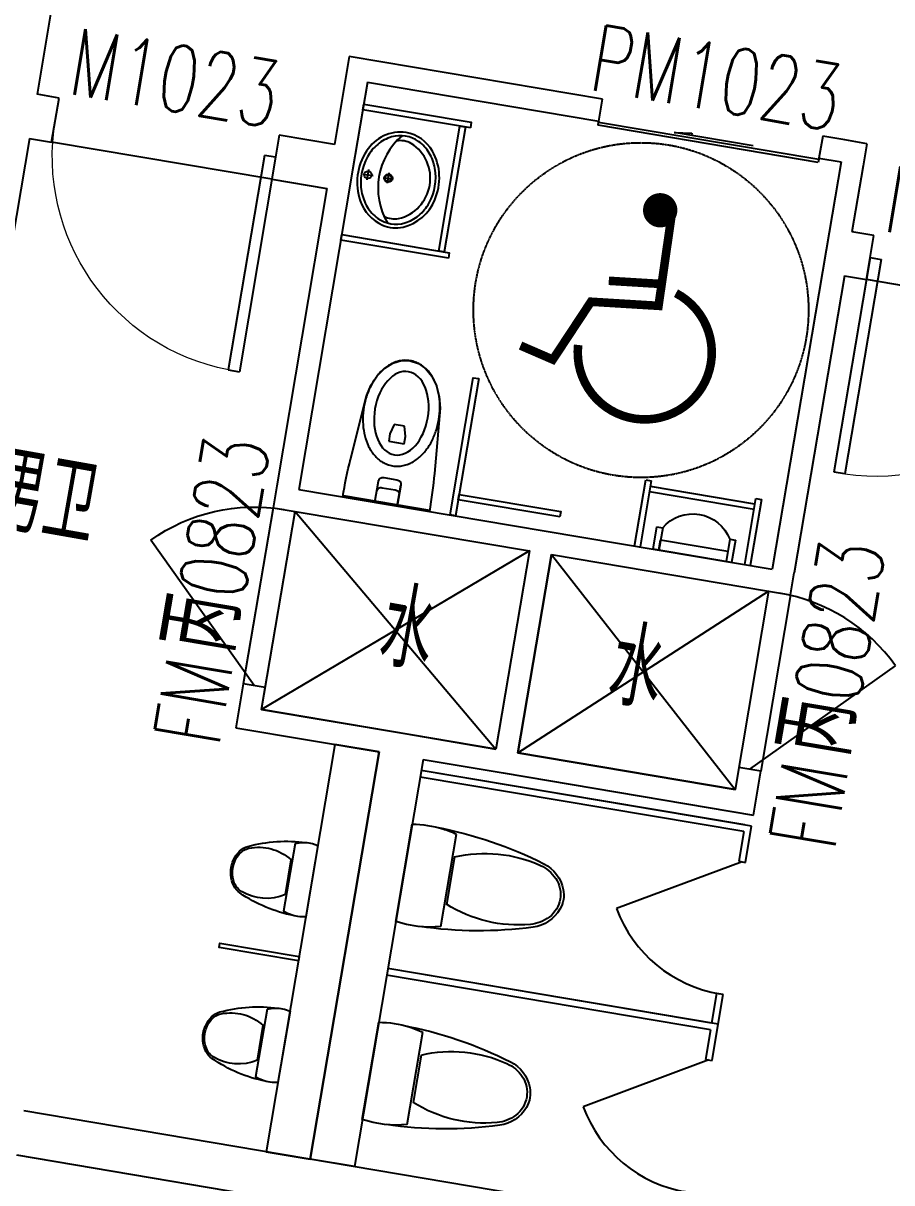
# Model space of a CAD drawing. Extents: x 12199666 to 24617114, y 1197707 to 2548648.
# Drawn here: x 12430405 to 12434294, y 1246651 to 1251845 of the extents above; entities that cross this region are included whole.
import ezdxf

# ---------------------------------------------------------------- set-up
doc = ezdxf.new("R2010")
doc.units = 0
doc.header["$LTSCALE"] = 10
doc.header["$MEASUREMENT"] = 0
doc.linetypes.add('TX-CORE-T1-F10$0$DASH', pattern=[0.35, 0.25, -0.1])
doc.linetypes.add('TX-CORE-T1-F11$0$DASH', pattern=[0.35, 0.25, -0.1])
for name, color, linetype in [('TX-CORE-T1-F10$0$A-FIXT', 55, 'Continuous'), ('TX-CORE-T1-F10$0$A-SHFT', 161, 'Continuous'), ('TX-CORE-T1-F10$0$A-TEXT', 4, 'Continuous'), ('TX-CORE-T1-F10$0$A-WALL-CONC', 6, 'Continuous'), ('TX-CORE-T1-F10$0$BALCONY', 6, 'Continuous'), ('TX-CORE-T1-F10$0$lx-残logo淡显', 1, 'Continuous'), ('TX-CORE-T1-F10$0$WALL', 9, 'Continuous'), ('TX-CORE-T1-F10$0$WINDOW', 4, 'Continuous'), ('TX-CORE-T1-F10$0$WINDOW_TEXT', 7, 'Continuous'), ('TX-CORE-T1-F10$0$X-PLAN-F24$0$A-FIXT', 55, 'Continuous'), ('TX-CORE-T1-F10$0$X-PLAN-F24$0$A-WALL-BLOK', 7, 'Continuous'), ('TX-CORE-T1-F10$0$X-PLAN-F24$0$洁具', 253, 'Continuous'), ('TX-CORE-T1-F11$0$A-FIXT', 55, 'Continuous'), ('TX-CORE-T1-F11$0$A-SHFT', 161, 'Continuous'), ('TX-CORE-T1-F11$0$A-TEXT', 4, 'Continuous'), ('TX-CORE-T1-F11$0$A-WALL-CONC', 6, 'Continuous'), ('TX-CORE-T1-F11$0$BALCONY', 6, 'Continuous'), ('TX-CORE-T1-F11$0$lx-残logo淡显', 1, 'Continuous'), ('TX-CORE-T1-F11$0$WALL', 9, 'Continuous'), ('TX-CORE-T1-F11$0$WINDOW', 4, 'Continuous'), ('TX-CORE-T1-F11$0$WINDOW_TEXT', 7, 'Continuous'), ('TX-CORE-T1-F11$0$X-PLAN-F24$0$A-FIXT', 55, 'Continuous'), ('TX-CORE-T1-F11$0$X-PLAN-F24$0$A-WALL-BLOK', 7, 'Continuous'), ('TX-CORE-T1-F11$0$X-PLAN-F24$0$洁具', 253, 'Continuous')]:
    doc.layers.add(name, color=color, linetype=linetype)
doc.layers.add('TX-CORE-T1-F10$0$X-PLAN-F24$0$P-SANR-FIXT', color=7, linetype='Continuous', lineweight=13)
doc.layers.add('TX-CORE-T1-F11$0$X-PLAN-F24$0$P-SANR-FIXT', color=7, linetype='Continuous', lineweight=13)
doc.styles.add('TX-CORE-T1-F10$0$_TCH_WINDOW', font='SIMPLEX', dxfattribs={"height": 3.5, "bigfont": 'GBCBIG'})
doc.styles.add('TX-CORE-T1-F10$0$T2X-CORE-1F$0$XD2008', font='xd-hzs.shx', dxfattribs={"width": 0.7, "bigfont": 'xd-hztxt.shx'})
doc.styles.add('TX-CORE-T1-F11$0$_TCH_WINDOW', font='SIMPLEX', dxfattribs={"height": 3.5, "bigfont": 'GBCBIG'})
doc.styles.add('TX-CORE-T1-F11$0$T2X-CORE-1F$0$XD2008', font='xd-hzs.shx', dxfattribs={"width": 0.7, "bigfont": 'xd-hztxt.shx'})

# ---------------------------------------------------------------- blocks, each defined once
blk = doc.blocks.new('TX-CORE-T1-F10$0$SM平面图（下）3.4$0$$plan$00000388')
at = {"color": 0, "linetype": 'ByBlock', "lineweight": -2}
for p, q in [((-202.5, -209.5), (-202.5, 209.5)), ((0, -220.8), (0, 220.8)), ((-211.8, 107.7), (-211.8, -107.7))]:
    blk.add_line(p, q, dxfattribs=at)
at = {"color": 0, "linetype": 'ByBlock', "lineweight": -2, "flags": 128}
blk.add_lwpolyline([(-202.5, -209.5), (-151.6, -220.9), (-102.2, -226.4), (-50.2, -226.4), (0, -220.8)], dxfattribs=at)
at = {"color": 0, "linetype": 'ByBlock', "lineweight": -2}
for centre, radius, start, end in [((-70.5, -1596.9), 1822.9, 91.2224, 107.2477), ((-76.2, -236.2), 463.3, 97.7399, 105.822), ((-76.2, -236.2), 463.3, 80.5377, 97.7399), ((-562.5, -12.2), 163.6, 107.2477, 159.5476), ((-555.5, -23.3), 162.7, 104.7786, 136.8543), ((-443.4, -448.2), 602.2, 67.3737, 104.7786), ((-580.4, 0), 128.7, 136.8543, 223.1457), ((-595.2, 0), 128.7, 159.5476, 200.4524), ((-562.5, 12.2), 163.6, 200.4524, 252.7523), ((-555.5, 23.3), 162.7, 223.1457, 255.2214), ((-70.5, 1596.9), 1822.9, 252.7523, 268.7776), ((-443.4, 448.2), 602.2, 255.2214, 292.6263)]:
    blk.add_arc(centre, radius, start, end, dxfattribs=at)
blk = doc.blocks.new('TX-CORE-T1-F10$0$$DorLib2D$00000228')
at = {"color": 0, "linetype": 'ByBlock', "lineweight": -2}
blk.add_line((0.5, 0), (0, 0.866), dxfattribs=at)
blk.add_arc((0.5, 0), 1, 120, 180, dxfattribs=at)
blk = doc.blocks.new('TX-CORE-T1-F10$0$fds123fg')
at = {"layer": 'TX-CORE-T1-F10$0$A-FIXT'}
for p, q in [((19820, 12265), (19820, 12400)), ((19850, 12400), (19850, 12265)), ((19850, 12265), (19820, 12265)), ((19820, 11530), (19820, 11665)), ((19820, 11665), (19850, 11665)), ((19850, 11665), (19850, 11500)), ((19820, 11530), (18350, 11530)), ((19820, 11500), (18350, 11500)), ((19850, 11500), (18350, 11500))]:
    blk.add_line(p, q, dxfattribs=at)
at = {"layer": 'TX-CORE-T1-F10$0$A-FIXT', "extrusion": (9.4585e-31, -6.59532e-29, -1), "xscale": 599.9999999999997, "yscale": 599.9999999999997, "zscale": 599.9999999999997, "rotation": 269.9999748658443}
blk.add_blockref('TX-CORE-T1-F10$0$$DorLib2D$00000228', (-19835, 11965), dxfattribs=at)
at = {"layer": 'TX-CORE-T1-F10$0$A-FIXT', "rotation": 179.9981894674711}
blk.add_blockref('TX-CORE-T1-F10$0$SM平面图（下）3.4$0$$plan$00000388', (18350, 11965), dxfattribs=at)
blk = doc.blocks.new('TX-CORE-T1-F10$0$X-PLAN-F24$0$Urinal - Wall _M_ - Urinal - Wall _M_-5187070-LEVEL 54-61 _ 63-72 PLAN - ZONE D')
at = {"layer": 'TX-CORE-T1-F10$0$X-PLAN-F24$0$A-FIXT'}
for p, q in [((-261.5, 151.6), (-286.9, 151.6)), ((-286.9, 151.6), (-286.9, 50)), ((-261.5, 151.6), (-261.5, 50)), ((69.2, 151.6), (43.3, 151.6)), ((43.3, 151.6), (43.3, 50)), ((69.2, 50), (69.2, 151.6)), ((43.3, 96.9), (-261.5, 96.9)), ((-261.5, 96.9), (-261.5, 50)), ((43.3, 50), (43.3, 96.9)), ((-286.9, 50), (69.2, 50))]:
    blk.add_line(p, q, dxfattribs=at)
blk.add_arc((-109.1, 60), 177.8, 31.0027, 148.9973, dxfattribs=at)
blk = doc.blocks.new('TX-CORE-T1-F10$0$X-PLAN-F24$0$Toilet - Commercial - 2D _I_ - Toilet - Commercial - 2D _I_-1662344-LEVEL 54-61 _ 63-72 PLAN - ZONE D')
at = {"layer": 'TX-CORE-T1-F10$0$X-PLAN-F24$0$A-FIXT'}
for p, q in [((51, 0), (51, -95.2)), ((-196.4, -6.4), (196.4, -6.4)), ((-51, 0), (-51, -95.2)), ((-51, 0), (-51, -95.2)), ((51, -95.2), (51, 0)), ((-29.8, -69.6), (29.8, -69.6)), ((-29.8, -69.6), (29.8, -69.6)), ((-29.8, -115.4), (29.8, -115.4)), ((-29.8, -115.4), (29.8, -115.4)), ((-190.3, -171.3), (-167.4, -464.2)), ((167.4, -464.2), (190.3, -171.3)), ((-36, -312.8), (-35.3, -279.5)), ((-36, -312.8), (-35.3, -279.5)), ((-35.3, -279.5), (35.3, -279.5)), ((-35.3, -279.5), (35.3, -279.5)), ((35.3, -279.5), (36, -312.8)), ((35.3, -279.5), (36, -312.8)), ((-23.1, -357.7), (-36, -312.8)), ((-23.1, -357.7), (-36, -312.8)), ((23.1, -357.7), (-23.1, -357.7)), ((23.1, -357.7), (-23.1, -357.7)), ((36, -312.8), (23.1, -357.7)), ((36, -312.8), (23.1, -357.7))]:
    blk.add_line(p, q, dxfattribs=at)
at = {"layer": 'TX-CORE-T1-F10$0$X-PLAN-F24$0$A-FIXT', "flags": 128}
blk.add_lwpolyline([(-167.4, -464.2), (-154.9, -515), (-134.5, -560.6), (-107.3, -598.8), (-74.7, -627.5), (-38.3, -645.4), (0, -651.4), (38.3, -645.4), (74.7, -627.5), (107.3, -598.8), (134.5, -560.6), (154.9, -515), (167.4, -464.2)], dxfattribs=at)
at = {"layer": 'TX-CORE-T1-F10$0$X-PLAN-F24$0$A-FIXT'}
for centre, radius, start, end in [((1821.1, -13.8), 2017.6, 179.6093, 184.4798), ((-1821.1, -13.8), 2017.6, 355.5202, 0.3907), ((-30.9, -49.5), 20.1, 180, 273.1292), ((-30.9, -49.5), 20.1, 180, 273.1292), ((30.9, -49.5), 20.1, 266.8708, 0), ((30.9, -49.5), 20.1, 266.8708, 0), ((-30.9, -95.2), 20.1, 180, 273.1292), ((-30.9, -95.2), 20.1, 180, 273.1292), ((30.9, -95.2), 20.1, 266.8708, 0), ((30.9, -95.2), 20.1, 266.8708, 0)]:
    blk.add_arc(centre, radius, start, end, dxfattribs=at)
blk.add_ellipse((0, -412.7), major_axis=(0, 188.8), ratio=0.635755, dxfattribs=at)
blk.add_ellipse((0, -412.7), major_axis=(0, 188.8), ratio=0.635755, dxfattribs=at)
for points, knots in [([(0, -651.4), (-8, -651.4), (-24, -649.9), (-47.1, -643.2), (-68.5, -632.6), (-94.4, -614.2), (-121.6, -584.4), (-145.9, -540.9), (-162.2, -491.9), (-170.3, -439.4), (-170.3, -385.9), (-162.2, -333.4), (-145.9, -284.4), (-121.6, -240.9), (-94.4, -211.1), (-68.5, -192.7), (-47.1, -182.1), (-24, -175.4), (-8, -173.9), (0, -173.9)], [0, 0, 0, 0, 0.12083, 0.241661, 0.362491, 0.483322, 0.724983, 0.966644, 1.208305, 1.449966, 1.691627, 1.933288, 2.174949, 2.41661, 2.658271, 2.779101, 2.899932, 3.020762, 3.141593, 3.141593, 3.141593, 3.141593]), ([(0, -173.9), (8, -173.9), (24, -175.4), (47.1, -182.1), (68.5, -192.7), (94.4, -211.1), (121.6, -240.9), (145.9, -284.4), (162.2, -333.4), (170.3, -385.9), (170.3, -439.4), (162.2, -491.9), (145.9, -540.9), (121.6, -584.4), (94.4, -614.2), (68.5, -632.6), (47.1, -643.2), (24, -649.9), (8, -651.4), (0, -651.4)], [3.141593, 3.141593, 3.141593, 3.141593, 3.262423, 3.383254, 3.504084, 3.624915, 3.866576, 4.108237, 4.349898, 4.591558, 4.833219, 5.07488, 5.316541, 5.558202, 5.799863, 5.920694, 6.041524, 6.162355, 6.283185, 6.283185, 6.283185, 6.283185])]:
    blk.add_open_spline(points, degree=3, knots=knots, dxfattribs=at)
blk = doc.blocks.new('TX-CORE-T1-F10$0$logo')
at = {"layer": 'TX-CORE-T1-F10$0$lx-残logo淡显', "color": 1, "ltscale": 2, "const_width": 76.8}
blk.add_lwpolyline([(14157, 16039.8, -1), (14080.6, 16031.6, -1)], format="xyb", close=True, dxfattribs=at)
at = {"layer": 'TX-CORE-T1-F10$0$lx-残logo淡显', "color": 1, "ltscale": 2, "const_width": 38.4}
for points in [[(14172.7, 16023.8), (14182.7, 15612.3), (13881.5, 15580.1), (13756.1, 15296.2), (13603.1, 15334)], [(14176, 15710.6), (13944.4, 15685.9)]]:
    blk.add_lwpolyline(points, dxfattribs=at)
blk.add_lwpolyline([(14250.2, 15681.3, -1.894256), (13857, 15379.7)], format="xyb", dxfattribs=at)
blk = doc.blocks.new('TX-CORE-T1-F10$0$$DorLib2D$00000001')
for p, q in [((0.45, 0.975), (0.5, 0.975)), ((0.45, 0), (0.45, 0.975)), ((0.5, 0), (0.5, 0.975)), ((0.5, 0), (0.45, 0))]:
    blk.add_line(p, q)
at = {"lineweight": 13}
blk.add_arc((0.475, 0), 0.975, 91.4693, 180, dxfattribs=at)
blk = doc.blocks.new('TX-CORE-T1-F10$0$$DorLib2D$00000114')
at = {"color": 0}
blk.add_line((0.5, 0), (-0.2071, 0.7071), dxfattribs=at)
blk.add_arc((0.5, 0), 1, 135, 180, dxfattribs=at)
blk = doc.blocks.new('TX-CORE-T1-F10$0$$DorLib2D$00000129')
at = {"color": 0, "linetype": 'Continuous'}
for p, q in [((-0.5, 0.545), (-0.5, 0.6866)), ((-0.5, 0.6866), (0.5, 0.6866)), ((0.5, 0.6866), (0.5, 0.545)), ((0.5, 0.545), (-0.5, 0.545)), ((-0.5, 0.5), (-0.5, 0.545)), ((0.5, 0.5), (0.5, 0.545)), ((-0.2, 0.4375), (0.1584, 0.4375)), ((0.1584, 0.4375), (0.0804, 0.3408)), ((0.0804, 0.3408), (0.0804, 0.4375))]:
    blk.add_line(p, q, dxfattribs=at)
blk = doc.blocks.new('TX-CORE-T1-F10$0$X-PLAN-F24$0$$plan$00003676')
at = {"layer": 'TX-CORE-T1-F10$0$X-PLAN-F24$0$洁具'}
for p, q in [((-26.5, -55.4, 0), (29.3, -55.4, 0)), ((0, -29.3, 0), (0, -82.9, 0)), ((-26.5, -165.9, 0), (29.3, -165.9, 0)), ((0, -139.8, 0), (0, -193.4, 0))]:
    blk.add_line(p, q, dxfattribs=at)
at = {"layer": 'TX-CORE-T1-F10$0$X-PLAN-F24$0$洁具', "elevation": 0}
blk.add_lwpolyline([(259, -220.2, 0.297147), (123.9, -26.8, 0.235504), (-144.2, -37.3, 0.208084), (-254.2, -178, 0.150279), (-246.3, -288.1, 0.24465), (-72.7, -431.4, 0.236032), (183.1, -375.8, 0.215764), (259, -220.2)], format="xyb", close=True, dxfattribs=at)
at = {"layer": 'TX-CORE-T1-F10$0$X-PLAN-F24$0$洁具'}
for centre, radius in [((0, -55.4, 0), 20), ((0, -165.9, 0), 22), ((0, -165.9, 0), 17)]:
    blk.add_circle(centre, radius, dxfattribs=at)
for centre, radius, start, end in [((-14.5, -263.2, 0), 240.5, 109.38399, 130.34527), ((0, -304.4, 0), 284.2, 70.61601, 109.38399), ((14.5, -263.2, 0), 240.5, 49.65473, 70.61601), ((0, -488.3, 0), 372.8, 50.33419, 129.66581), ((-36.8, -237, 0), 206.1, 130.34527, 154.00418), ((36.8, -237, 0), 206.1, 25.99582, 49.65473), ((-71.2, -220.2, 0), 167.8, 154.00418, 205.99582), ((-89.3, -216.8, 0), 122.4, 161.0728, 199.16106), ((89.3, -216.8, 0), 122.4, 340.83894, 18.9272), ((71.2, -220.2, 0), 167.8, 334.00418, 25.99582), ((-36.8, -203.4, 0), 206.1, 205.99582, 229.65473), ((0, -169, 0), 223.1, 203.22702, 336.77298), ((36.8, -203.4, 0), 206.1, 310.34527, 334.00418), ((-14.5, -177.2, 0), 240.5, 229.65473, 250.61601), ((14.5, -177.2, 0), 240.5, 289.38399, 310.34527), ((0, -136.1, 0), 284.2, 250.61601, 289.38399)]:
    blk.add_arc(centre, radius, start, end, dxfattribs=at)
blk = doc.blocks.new('TX-CORE-T1-F10')
at = {"layer": 'TX-CORE-T1-F10$0$A-FIXT', "flags": 128}
for points in [[(12431998.1, 1248580.9), (12431800.9, 1248614.2), (12431493.1, 1246790), (12431690.3, 1246756.7)], [(12431640.7, 1247664.6), (12431637.3, 1247644.9), (12431282.4, 1247704.8), (12431285.7, 1247724.5), (12431640.7, 1247664.6)]]:
    blk.add_lwpolyline(points, close=True, dxfattribs=at)
at = {"layer": 'TX-CORE-T1-F10$0$A-SHFT'}
for p, q in [((12431622.1, 1249658.5), (12432521.4, 1248594)), ((12432671.1, 1249481.5), (12431472.4, 1248771)), ((12432769.7, 1249464.8), (12433592.4, 1248413.3)), ((12432620, 1248577.4), (12433742.1, 1249300.8))]:
    blk.add_line(p, q, dxfattribs=at)
for points in [[(12432521.4, 1248594), (12431472.4, 1248771), (12431622.1, 1249658.5), (12432671.1, 1249481.5)], [(12432769.7, 1249464.8), (12433742.1, 1249300.8), (12433592.4, 1248413.3), (12432620, 1248577.4)]]:
    blk.add_lwpolyline(points, close=True, dxfattribs=at)
at = {"layer": 'TX-CORE-T1-F10$0$A-TEXT'}
for p, q in [((12431518.2, 1251146.5), (12430532.1, 1251312.8)), ((12435166.6, 1250530.9), (12434180.6, 1250697.3))]:
    blk.add_line(p, q, dxfattribs=at)
at = {"layer": 'TX-CORE-T1-F10$0$BALCONY', "linetype": 'TX-CORE-T1-F10$0$DASH'}
blk.add_circle((12433170.9, 1250560.2), 750, dxfattribs=at)
at = {"layer": 'TX-CORE-T1-F10$0$WALL'}
for p, q in [((12430533.4, 1251921.1), (12430466.8, 1251526.7)), ((12431864.5, 1251696.5), (12431798, 1251302.1)), ((12432998.5, 1251505.2), (12431864.5, 1251696.5)), ((12431946.5, 1251581.3), (12431880, 1251186.9)), ((12431946.5, 1251581.3), (12432981.9, 1251406.6)), ((12430565.4, 1251510.1), (12430466.8, 1251526.7)), ((12430532.1, 1251312.8), (12430565.4, 1251510.1)), ((12432981.9, 1251406.6), (12432998.5, 1251505.2)), ((12431551.5, 1251343.7), (12431518.2, 1251146.5)), ((12431798, 1251302.1), (12431551.5, 1251343.7)), ((12433984.6, 1251338.9), (12433967.9, 1251240.2)), ((12434083.2, 1251322.2), (12433984.6, 1251338.9)), ((12430433.5, 1251329.5), (12430317.1, 1250639.2)), ((12430433.5, 1251329.5), (12430532.1, 1251312.8)), ((12434083.2, 1251322.2), (12434083.2, 1251322.2)), ((12434181.8, 1251305.6), (12434083.2, 1251322.2)), ((12434181.8, 1251305.6), (12434165.2, 1251207)), ((12433967.9, 1251240.2), (12434066.5, 1251223.6)), ((12431880, 1251186.9), (12431638.7, 1249757.1)), ((12434066.5, 1251223.6), (12434000, 1250829.2)), ((12434165.2, 1251207), (12434115.2, 1250911.2)), ((12431518.2, 1251146.5), (12431764.7, 1251104.9)), ((12431764.7, 1251104.9), (12431540.1, 1249773.7)), ((12434213.9, 1250894.5), (12434115.2, 1250911.2)), ((12434180.6, 1250697.3), (12434213.9, 1250894.5)), ((12434000, 1250829.2), (12433758.8, 1249399.4)), ((12434082, 1250713.9), (12433857.4, 1249382.8)), ((12434082, 1250713.9), (12434180.6, 1250697.3)), ((12431540.1, 1249773.7), (12431523.5, 1249675.1)), ((12431638.7, 1249757.1), (12432737.1, 1249571.8)), ((12431523.5, 1249675.1), (12431622.1, 1249658.5)), ((12431622.1, 1249658.5), (12432671.1, 1249481.5)), ((12432737.1, 1249571.8), (12433758.8, 1249399.4)), ((12432671.1, 1249481.5), (12432521.4, 1248594)), ((12432769.7, 1249464.8), (12432620, 1248577.4)), ((12432769.7, 1249464.8), (12433742.1, 1249300.8)), ((12433840.7, 1249284.1), (12433857.4, 1249382.8)), ((12433742.1, 1249300.8), (12433840.7, 1249284.1)), ((12431390.4, 1248886.2), (12431357.1, 1248689)), ((12431489, 1248869.6), (12431390.4, 1248886.2)), ((12431472.4, 1248771), (12431489, 1248869.6)), ((12431472.4, 1248771), (12432113.3, 1248662.9)), ((12431357.1, 1248689), (12431998.1, 1248580.9)), ((12432113.3, 1248662.9), (12432521.4, 1248594)), ((12431998.1, 1248580.9), (12431690.3, 1246756.7)), ((12432195.3, 1248547.6), (12431887.5, 1246723.4)), ((12432195.3, 1248547.6), (12432554.1, 1248487.1)), ((12432620, 1248577.4), (12433592.4, 1248413.3)), ((12432554.1, 1248487.1), (12433674.4, 1248298.1)), ((12433609.1, 1248511.9), (12433592.4, 1248413.3)), ((12433707.7, 1248495.3), (12433609.1, 1248511.9)), ((12433674.4, 1248298.1), (12433707.7, 1248495.3)), ((12433070.8, 1246523.8), (12430408.4, 1246972.9)), ((12430375.1, 1246775.7), (12433037.5, 1246326.6)), ((12431887.5, 1246723.4), (12431690.3, 1246756.7))]:
    blk.add_line(p, q, dxfattribs=at)
at = {"layer": 'TX-CORE-T1-F10$0$WINDOW'}
for p, q in [((12431523.5, 1249675.1), (12431390.4, 1248886.2)), ((12433840.7, 1249284.1), (12433707.7, 1248495.3))]:
    blk.add_line(p, q, dxfattribs=at)
at = {"layer": 'TX-CORE-T1-F10$0$X-PLAN-F24$0$A-FIXT'}
for p, q in [((12433142.5, 1249503.4), (12433192.4, 1249799.2)), ((12433217, 1249795), (12433167.1, 1249499.2)), ((12433192.4, 1249799.2), (12433217, 1249795)), ((12433635.5, 1249420.2), (12433685.4, 1249716)), ((12433710.1, 1249711.8), (12433660.2, 1249416)), ((12433685.4, 1249716), (12433710.1, 1249711.8))]:
    blk.add_line(p, q, dxfattribs=at)
for points in [[(12432407.2, 1251376.8), (12431925.7, 1251458), (12431929.9, 1251482.7), (12432411.3, 1251401.5)], [(12432265.3, 1250824.9), (12432359.8, 1251384.8), (12432384.5, 1251380.6), (12432290, 1250820.7)], [(12432308.5, 1250792.2), (12431827.1, 1250873.5), (12431831.2, 1250898.1), (12432312.7, 1250816.9)]]:
    blk.add_lwpolyline(points, close=True, dxfattribs=at)
at = {"layer": 'TX-CORE-T1-F10$0$X-PLAN-F24$0$A-FIXT', "elevation": 0}
for points in [[(12432444.7, 1250253.2), (12432341, 1249638.6), (12432316.3, 1249642.7), (12432420, 1250257.4)], [(12432808.2, 1249633.4), (12432353.1, 1249710.2), (12432357.2, 1249734.8), (12432812.4, 1249658)]]:
    blk.add_lwpolyline(points, close=True, dxfattribs=at)
at = {"layer": 'TX-CORE-T1-F10$0$X-PLAN-F24$0$A-FIXT'}
for points in [[(12433677.1, 1249666.7), (12433208.7, 1249745.7)], [(12433681.3, 1249691.4), (12433212.9, 1249770.4)]]:
    blk.add_lwpolyline(points, dxfattribs=at)
at = {"layer": 'TX-CORE-T1-F10$0$A-FIXT', "xscale": -0.5065268584044701, "yscale": 0.7355881447861543, "rotation": 170.4263022269612}
for p in [(12431697.6, 1248002.2), (12431572.5, 1247260.4)]:
    blk.add_blockref('TX-CORE-T1-F10$0$SM平面图（下）3.4$0$$plan$00000388', p, dxfattribs=at)
at = {"layer": 'TX-CORE-T1-F10$0$A-WALL-CONC', "xscale": -1, "rotation": 170.4236160345885}
for p in [(12416005.9, 1262890.8), (12415856.1, 1262003.4)]:
    blk.add_blockref('TX-CORE-T1-F10$0$fds123fg', p, dxfattribs=at)
at = {"layer": 'TX-CORE-T1-F10$0$lx-残logo淡显', "color": 4, "rotation": 350.4236160352934}
blk.add_blockref('TX-CORE-T1-F10$0$logo', (12416667.1, 1237544), dxfattribs=at)
at = {"layer": 'TX-CORE-T1-F10$0$WINDOW'}
ref = blk.add_blockref('TX-CORE-T1-F10$0$$DorLib2D$00000001', (12431041.8, 1251328.3), dxfattribs=dict(at, xscale=1000, yscale=-1000, zscale=200, rotation=350.4236160316875))
ref.add_attrib('A', 'M1023', (12430599.4, 1251531), dxfattribs={"layer": 'TX-CORE-T1-F10$0$WINDOW_TEXT', "height": 297.5, "rotation": 350.4236, "style": 'TX-CORE-T1-F10$0$_TCH_WINDOW', "width": 0.705882})
ref = blk.add_blockref('TX-CORE-T1-F10$0$$DorLib2D$00000129', (12433483.2, 1251372.7), dxfattribs=dict(at, xscale=-1000, yscale=-100, zscale=100, rotation=350.4236160316961))
ref.add_attrib('A', 'PM1023', (12432929.7, 1251548), dxfattribs={"layer": 'TX-CORE-T1-F10$0$WINDOW_TEXT', "height": 297.5, "rotation": 350.4236, "style": 'TX-CORE-T1-F10$0$_TCH_WINDOW', "width": 0.705882})
ref = blk.add_blockref('TX-CORE-T1-F10$0$$DorLib2D$00000001', (12434690.2, 1250712.7), dxfattribs=dict(at, xscale=-1000, yscale=-1000, zscale=200, rotation=350.4236160352879))
ref.add_attrib('A', 'M1023', (12434247.8, 1250915.4), dxfattribs={"layer": 'TX-CORE-T1-F10$0$WINDOW_TEXT', "height": 297.5, "rotation": 350.4236, "style": 'TX-CORE-T1-F10$0$_TCH_WINDOW', "width": 0.705882})
at = {"layer": 'TX-CORE-T1-F10$0$WINDOW', "xscale": 800, "zscale": 100}
for p, yscale, rotation in [((12431506.3, 1249272.4), -800, 260.4236160356668), ((12433724.9, 1248898), 800, 260.4236160353259)]:
    blk.add_blockref('TX-CORE-T1-F10$0$$DorLib2D$00000114', p, dxfattribs=dict(at, yscale=yscale, rotation=rotation))
at = {"layer": 'TX-CORE-T1-F10$0$X-PLAN-F24$0$A-WALL-BLOK', "xscale": 0.8333333333333347, "yscale": 0.8333333333333347, "zscale": 0.8333333333333347, "rotation": 80.42361603503905}
blk.add_blockref('TX-CORE-T1-F10$0$X-PLAN-F24$0$$plan$00003676', (12431903, 1251173.9, 0), dxfattribs=at)
at = {"layer": 'TX-CORE-T1-F10$0$X-PLAN-F24$0$P-SANR-FIXT', "xscale": -1}
for name, p, rotation in [('TX-CORE-T1-F10$0$X-PLAN-F24$0$Toilet - Commercial - 2D _I_ - Toilet - Commercial - 2D _I_-1662344-LEVEL 54-61 _ 63-72 PLAN - ZONE D', (12432029.6, 1249691.1, 0), 170.4236160214706), ('TX-CORE-T1-F10$0$X-PLAN-F24$0$Urinal - Wall _M_ - Urinal - Wall _M_-5187070-LEVEL 54-61 _ 63-72 PLAN - ZONE D', (12433285.5, 1249428.5), 350.4236160472132)]:
    blk.add_blockref(name, p, dxfattribs=dict(at, rotation=rotation))
at = {"layer": 'TX-CORE-T1-F10$0$A-TEXT', "style": 'TX-CORE-T1-F10$0$T2X-CORE-1F$0$XD2008', "width": 0.7}
for s, p in [('男卫', (12430244, 1249591.3)), ('水', (12431983.3, 1248978.3)), ('水', (12433008.5, 1248805.4))]:
    blk.add_text(s, height=350, rotation=350, dxfattribs=at).set_placement(p)
at = {"layer": 'TX-CORE-T1-F10$0$WINDOW_TEXT', "style": 'TX-CORE-T1-F10$0$_TCH_WINDOW', "width": 0.705882}
for s, p in [('0823', (12431392.1, 1249254)), ('0823', (12434147.7, 1248789.1)), ('FM', (12431281.4, 1248597.5)), ('FM', (12434037, 1248132.6))]:
    blk.add_text(s, height=297.5, rotation=80.4236, dxfattribs=at).set_placement(p)
at = {"layer": 'TX-CORE-T1-F10$0$WINDOW_TEXT', "style": 'TX-CORE-T1-F10$0$_TCH_WINDOW'}
for p in [(12431351.2, 1249011.6), (12434106.8, 1248546.7)]:
    blk.add_text('丙', height=337.6, rotation=80.4236, dxfattribs=at).set_placement(p)
blk = doc.blocks.new('TX-CORE-T1-F11$0$SM平面图（下）3.4$0$$plan$00000388')
at = {"color": 0, "linetype": 'ByBlock', "lineweight": -2}
for p, q in [((-202.5, -209.5), (-202.5, 209.5)), ((0, -220.8), (0, 220.8)), ((-211.8, 107.7), (-211.8, -107.7))]:
    blk.add_line(p, q, dxfattribs=at)
at = {"color": 0, "linetype": 'ByBlock', "lineweight": -2, "flags": 128}
blk.add_lwpolyline([(-202.5, -209.5), (-151.6, -220.9), (-102.2, -226.4), (-50.2, -226.4), (0, -220.8)], dxfattribs=at)
at = {"color": 0, "linetype": 'ByBlock', "lineweight": -2}
for centre, radius, start, end in [((-70.5, -1596.9), 1822.9, 91.2224, 107.2477), ((-76.2, -236.2), 463.3, 97.7399, 105.822), ((-76.2, -236.2), 463.3, 80.5377, 97.7399), ((-562.5, -12.2), 163.6, 107.2477, 159.5476), ((-555.5, -23.3), 162.7, 104.7786, 136.8543), ((-443.4, -448.2), 602.2, 67.3737, 104.7786), ((-580.4, 0), 128.7, 136.8543, 223.1457), ((-595.2, 0), 128.7, 159.5476, 200.4524), ((-562.5, 12.2), 163.6, 200.4524, 252.7523), ((-555.5, 23.3), 162.7, 223.1457, 255.2214), ((-70.5, 1596.9), 1822.9, 252.7523, 268.7776), ((-443.4, 448.2), 602.2, 255.2214, 292.6263)]:
    blk.add_arc(centre, radius, start, end, dxfattribs=at)
blk = doc.blocks.new('TX-CORE-T1-F11$0$$DorLib2D$00000228')
at = {"color": 0, "linetype": 'ByBlock', "lineweight": -2}
blk.add_line((0.5, 0), (0, 0.866), dxfattribs=at)
blk.add_arc((0.5, 0), 1, 120, 180, dxfattribs=at)
blk = doc.blocks.new('TX-CORE-T1-F11$0$fds123fg')
at = {"layer": 'TX-CORE-T1-F11$0$A-FIXT'}
for p, q in [((19820, 12265), (19820, 12400)), ((19850, 12400), (19850, 12265)), ((19850, 12265), (19820, 12265)), ((19820, 11530), (19820, 11665)), ((19820, 11665), (19850, 11665)), ((19850, 11665), (19850, 11500)), ((19820, 11530), (18350, 11530)), ((19820, 11500), (18350, 11500)), ((19850, 11500), (18350, 11500))]:
    blk.add_line(p, q, dxfattribs=at)
at = {"layer": 'TX-CORE-T1-F11$0$A-FIXT', "extrusion": (9.4585e-31, -6.59532e-29, -1), "xscale": 599.9999999999997, "yscale": 599.9999999999997, "zscale": 599.9999999999997, "rotation": 269.9999748658443}
blk.add_blockref('TX-CORE-T1-F11$0$$DorLib2D$00000228', (-19835, 11965), dxfattribs=at)
at = {"layer": 'TX-CORE-T1-F11$0$A-FIXT', "rotation": 179.9981894674711}
blk.add_blockref('TX-CORE-T1-F11$0$SM平面图（下）3.4$0$$plan$00000388', (18350, 11965), dxfattribs=at)
blk = doc.blocks.new('TX-CORE-T1-F11$0$X-PLAN-F24$0$Urinal - Wall _M_ - Urinal - Wall _M_-5187070-LEVEL 54-61 _ 63-72 PLAN - ZONE D')
at = {"layer": 'TX-CORE-T1-F11$0$X-PLAN-F24$0$A-FIXT'}
for p, q in [((-261.5, 151.6), (-286.9, 151.6)), ((-286.9, 151.6), (-286.9, 50)), ((-261.5, 151.6), (-261.5, 50)), ((69.2, 151.6), (43.3, 151.6)), ((43.3, 151.6), (43.3, 50)), ((69.2, 50), (69.2, 151.6)), ((43.3, 96.9), (-261.5, 96.9)), ((-261.5, 96.9), (-261.5, 50)), ((43.3, 50), (43.3, 96.9)), ((-286.9, 50), (69.2, 50))]:
    blk.add_line(p, q, dxfattribs=at)
blk.add_arc((-109.1, 60), 177.8, 31.0027, 148.9973, dxfattribs=at)
blk = doc.blocks.new('TX-CORE-T1-F11$0$X-PLAN-F24$0$Toilet - Commercial - 2D _I_ - Toilet - Commercial - 2D _I_-1662344-LEVEL 54-61 _ 63-72 PLAN - ZONE D')
at = {"layer": 'TX-CORE-T1-F11$0$X-PLAN-F24$0$A-FIXT'}
for p, q in [((51, 0), (51, -95.2)), ((-196.4, -6.4), (196.4, -6.4)), ((-51, 0), (-51, -95.2)), ((-51, 0), (-51, -95.2)), ((51, -95.2), (51, 0)), ((-29.8, -69.6), (29.8, -69.6)), ((-29.8, -69.6), (29.8, -69.6)), ((-29.8, -115.4), (29.8, -115.4)), ((-29.8, -115.4), (29.8, -115.4)), ((-190.3, -171.3), (-167.4, -464.2)), ((167.4, -464.2), (190.3, -171.3)), ((-36, -312.8), (-35.3, -279.5)), ((-36, -312.8), (-35.3, -279.5)), ((-35.3, -279.5), (35.3, -279.5)), ((-35.3, -279.5), (35.3, -279.5)), ((35.3, -279.5), (36, -312.8)), ((35.3, -279.5), (36, -312.8)), ((-23.1, -357.7), (-36, -312.8)), ((-23.1, -357.7), (-36, -312.8)), ((23.1, -357.7), (-23.1, -357.7)), ((23.1, -357.7), (-23.1, -357.7)), ((36, -312.8), (23.1, -357.7)), ((36, -312.8), (23.1, -357.7))]:
    blk.add_line(p, q, dxfattribs=at)
at = {"layer": 'TX-CORE-T1-F11$0$X-PLAN-F24$0$A-FIXT', "flags": 128}
blk.add_lwpolyline([(-167.4, -464.2), (-154.9, -515), (-134.5, -560.6), (-107.3, -598.8), (-74.7, -627.5), (-38.3, -645.4), (0, -651.4), (38.3, -645.4), (74.7, -627.5), (107.3, -598.8), (134.5, -560.6), (154.9, -515), (167.4, -464.2)], dxfattribs=at)
at = {"layer": 'TX-CORE-T1-F11$0$X-PLAN-F24$0$A-FIXT'}
for centre, radius, start, end in [((1821.1, -13.8), 2017.6, 179.6093, 184.4798), ((-1821.1, -13.8), 2017.6, 355.5202, 0.3907), ((-30.9, -49.5), 20.1, 180, 273.1292), ((-30.9, -49.5), 20.1, 180, 273.1292), ((30.9, -49.5), 20.1, 266.8708, 0), ((30.9, -49.5), 20.1, 266.8708, 0), ((-30.9, -95.2), 20.1, 180, 273.1292), ((-30.9, -95.2), 20.1, 180, 273.1292), ((30.9, -95.2), 20.1, 266.8708, 0), ((30.9, -95.2), 20.1, 266.8708, 0)]:
    blk.add_arc(centre, radius, start, end, dxfattribs=at)
blk.add_ellipse((0, -412.7), major_axis=(0, 188.8), ratio=0.635755, dxfattribs=at)
blk.add_ellipse((0, -412.7), major_axis=(0, 188.8), ratio=0.635755, dxfattribs=at)
for points, knots in [([(0, -651.4), (-8, -651.4), (-24, -649.9), (-47.1, -643.2), (-68.5, -632.6), (-94.4, -614.2), (-121.6, -584.4), (-145.9, -540.9), (-162.2, -491.9), (-170.3, -439.4), (-170.3, -385.9), (-162.2, -333.4), (-145.9, -284.4), (-121.6, -240.9), (-94.4, -211.1), (-68.5, -192.7), (-47.1, -182.1), (-24, -175.4), (-8, -173.9), (0, -173.9)], [0, 0, 0, 0, 0.12083, 0.241661, 0.362491, 0.483322, 0.724983, 0.966644, 1.208305, 1.449966, 1.691627, 1.933288, 2.174949, 2.41661, 2.658271, 2.779101, 2.899932, 3.020762, 3.141593, 3.141593, 3.141593, 3.141593]), ([(0, -173.9), (8, -173.9), (24, -175.4), (47.1, -182.1), (68.5, -192.7), (94.4, -211.1), (121.6, -240.9), (145.9, -284.4), (162.2, -333.4), (170.3, -385.9), (170.3, -439.4), (162.2, -491.9), (145.9, -540.9), (121.6, -584.4), (94.4, -614.2), (68.5, -632.6), (47.1, -643.2), (24, -649.9), (8, -651.4), (0, -651.4)], [3.141593, 3.141593, 3.141593, 3.141593, 3.262423, 3.383254, 3.504084, 3.624915, 3.866576, 4.108237, 4.349898, 4.591558, 4.833219, 5.07488, 5.316541, 5.558202, 5.799863, 5.920694, 6.041524, 6.162355, 6.283185, 6.283185, 6.283185, 6.283185])]:
    blk.add_open_spline(points, degree=3, knots=knots, dxfattribs=at)
blk = doc.blocks.new('TX-CORE-T1-F11$0$logo')
at = {"layer": 'TX-CORE-T1-F11$0$lx-残logo淡显', "color": 1, "ltscale": 2, "const_width": 76.8}
blk.add_lwpolyline([(14157, 16039.8, -1), (14080.6, 16031.6, -1)], format="xyb", close=True, dxfattribs=at)
at = {"layer": 'TX-CORE-T1-F11$0$lx-残logo淡显', "color": 1, "ltscale": 2, "const_width": 38.4}
for points in [[(14172.7, 16023.8), (14182.7, 15612.3), (13881.5, 15580.1), (13756.1, 15296.2), (13603.1, 15334)], [(14176, 15710.6), (13944.4, 15685.9)]]:
    blk.add_lwpolyline(points, dxfattribs=at)
blk.add_lwpolyline([(14250.2, 15681.3, -1.894256), (13857, 15379.7)], format="xyb", dxfattribs=at)
blk = doc.blocks.new('TX-CORE-T1-F11$0$$DorLib2D$00000001')
for p, q in [((0.45, 0.975), (0.5, 0.975)), ((0.45, 0), (0.45, 0.975)), ((0.5, 0), (0.5, 0.975)), ((0.5, 0), (0.45, 0))]:
    blk.add_line(p, q)
at = {"lineweight": 13}
blk.add_arc((0.475, 0), 0.975, 91.4693, 180, dxfattribs=at)
blk = doc.blocks.new('TX-CORE-T1-F11$0$$DorLib2D$00000114')
at = {"color": 0}
blk.add_line((0.5, 0), (-0.2071, 0.7071), dxfattribs=at)
blk.add_arc((0.5, 0), 1, 135, 180, dxfattribs=at)
blk = doc.blocks.new('TX-CORE-T1-F11$0$$DorLib2D$00000129')
at = {"color": 0, "linetype": 'Continuous'}
for p, q in [((-0.5, 0.545), (-0.5, 0.6866)), ((-0.5, 0.6866), (0.5, 0.6866)), ((0.5, 0.6866), (0.5, 0.545)), ((0.5, 0.545), (-0.5, 0.545)), ((-0.5, 0.5), (-0.5, 0.545)), ((0.5, 0.5), (0.5, 0.545)), ((-0.2, 0.4375), (0.1584, 0.4375)), ((0.1584, 0.4375), (0.0804, 0.3408)), ((0.0804, 0.3408), (0.0804, 0.4375))]:
    blk.add_line(p, q, dxfattribs=at)
blk = doc.blocks.new('TX-CORE-T1-F11$0$X-PLAN-F24$0$$plan$00003676')
at = {"layer": 'TX-CORE-T1-F11$0$X-PLAN-F24$0$洁具'}
for p, q in [((-26.5, -55.4, 0), (29.3, -55.4, 0)), ((0, -29.3, 0), (0, -82.9, 0)), ((-26.5, -165.9, 0), (29.3, -165.9, 0)), ((0, -139.8, 0), (0, -193.4, 0))]:
    blk.add_line(p, q, dxfattribs=at)
at = {"layer": 'TX-CORE-T1-F11$0$X-PLAN-F24$0$洁具', "elevation": 0}
blk.add_lwpolyline([(259, -220.2, 0.297147), (123.9, -26.8, 0.235504), (-144.2, -37.3, 0.208084), (-254.2, -178, 0.150279), (-246.3, -288.1, 0.24465), (-72.7, -431.4, 0.236032), (183.1, -375.8, 0.215764), (259, -220.2)], format="xyb", close=True, dxfattribs=at)
at = {"layer": 'TX-CORE-T1-F11$0$X-PLAN-F24$0$洁具'}
for centre, radius in [((0, -55.4, 0), 20), ((0, -165.9, 0), 22), ((0, -165.9, 0), 17)]:
    blk.add_circle(centre, radius, dxfattribs=at)
for centre, radius, start, end in [((-14.5, -263.2, 0), 240.5, 109.38399, 130.34527), ((0, -304.4, 0), 284.2, 70.61601, 109.38399), ((14.5, -263.2, 0), 240.5, 49.65473, 70.61601), ((0, -488.3, 0), 372.8, 50.33419, 129.66581), ((-36.8, -237, 0), 206.1, 130.34527, 154.00418), ((36.8, -237, 0), 206.1, 25.99582, 49.65473), ((-71.2, -220.2, 0), 167.8, 154.00418, 205.99582), ((-89.3, -216.8, 0), 122.4, 161.0728, 199.16106), ((89.3, -216.8, 0), 122.4, 340.83894, 18.9272), ((71.2, -220.2, 0), 167.8, 334.00418, 25.99582), ((-36.8, -203.4, 0), 206.1, 205.99582, 229.65473), ((0, -169, 0), 223.1, 203.22702, 336.77298), ((36.8, -203.4, 0), 206.1, 310.34527, 334.00418), ((-14.5, -177.2, 0), 240.5, 229.65473, 250.61601), ((14.5, -177.2, 0), 240.5, 289.38399, 310.34527), ((0, -136.1, 0), 284.2, 250.61601, 289.38399)]:
    blk.add_arc(centre, radius, start, end, dxfattribs=at)
blk = doc.blocks.new('TX-CORE-T1-F11')
at = {"layer": 'TX-CORE-T1-F11$0$A-FIXT', "flags": 128}
for points in [[(12431998.1, 1248580.9), (12431800.9, 1248614.2), (12431493.1, 1246790), (12431690.3, 1246756.7)], [(12431640.7, 1247664.6), (12431637.3, 1247644.9), (12431282.4, 1247704.8), (12431285.7, 1247724.5), (12431640.7, 1247664.6)]]:
    blk.add_lwpolyline(points, close=True, dxfattribs=at)
at = {"layer": 'TX-CORE-T1-F11$0$A-SHFT'}
for p, q in [((12431622.1, 1249658.5), (12432521.4, 1248594)), ((12432671.1, 1249481.5), (12431472.4, 1248771)), ((12432769.7, 1249464.8), (12433592.4, 1248413.3)), ((12432620, 1248577.4), (12433742.1, 1249300.8))]:
    blk.add_line(p, q, dxfattribs=at)
for points in [[(12432521.4, 1248594), (12431472.4, 1248771), (12431622.1, 1249658.5), (12432671.1, 1249481.5)], [(12432769.7, 1249464.8), (12433742.1, 1249300.8), (12433592.4, 1248413.3), (12432620, 1248577.4)]]:
    blk.add_lwpolyline(points, close=True, dxfattribs=at)
at = {"layer": 'TX-CORE-T1-F11$0$A-TEXT'}
for p, q in [((12431518.2, 1251146.5), (12430532.1, 1251312.8)), ((12435166.6, 1250530.9), (12434180.6, 1250697.3))]:
    blk.add_line(p, q, dxfattribs=at)
at = {"layer": 'TX-CORE-T1-F11$0$BALCONY', "linetype": 'TX-CORE-T1-F11$0$DASH'}
blk.add_circle((12433170.9, 1250560.2), 750, dxfattribs=at)
at = {"layer": 'TX-CORE-T1-F11$0$WALL'}
for p, q in [((12430533.4, 1251921.1), (12430466.8, 1251526.7)), ((12431864.5, 1251696.5), (12431798, 1251302.1)), ((12432998.5, 1251505.2), (12431864.5, 1251696.5)), ((12431946.5, 1251581.3), (12431880, 1251186.9)), ((12431946.5, 1251581.3), (12432981.9, 1251406.6)), ((12430565.4, 1251510.1), (12430466.8, 1251526.7)), ((12430532.1, 1251312.8), (12430565.4, 1251510.1)), ((12432981.9, 1251406.6), (12432998.5, 1251505.2)), ((12431551.5, 1251343.7), (12431518.2, 1251146.5)), ((12431798, 1251302.1), (12431551.5, 1251343.7)), ((12433984.6, 1251338.9), (12433967.9, 1251240.2)), ((12434083.2, 1251322.2), (12433984.6, 1251338.9)), ((12430433.5, 1251329.5), (12430317.1, 1250639.2)), ((12430433.5, 1251329.5), (12430532.1, 1251312.8)), ((12434083.2, 1251322.2), (12434083.2, 1251322.2)), ((12434181.8, 1251305.6), (12434083.2, 1251322.2)), ((12434181.8, 1251305.6), (12434165.2, 1251207)), ((12433967.9, 1251240.2), (12434066.5, 1251223.6)), ((12431880, 1251186.9), (12431638.7, 1249757.1)), ((12434066.5, 1251223.6), (12434000, 1250829.2)), ((12434165.2, 1251207), (12434115.2, 1250911.2)), ((12431518.2, 1251146.5), (12431764.7, 1251104.9)), ((12431764.7, 1251104.9), (12431540.1, 1249773.7)), ((12434213.9, 1250894.5), (12434115.2, 1250911.2)), ((12434180.6, 1250697.3), (12434213.9, 1250894.5)), ((12434000, 1250829.2), (12433758.8, 1249399.4)), ((12434082, 1250713.9), (12433857.4, 1249382.8)), ((12434082, 1250713.9), (12434180.6, 1250697.3)), ((12431540.1, 1249773.7), (12431523.5, 1249675.1)), ((12431638.7, 1249757.1), (12432737.1, 1249571.8)), ((12431523.5, 1249675.1), (12431622.1, 1249658.5)), ((12431622.1, 1249658.5), (12432671.1, 1249481.5)), ((12432737.1, 1249571.8), (12433758.8, 1249399.4)), ((12432671.1, 1249481.5), (12432521.4, 1248594)), ((12432769.7, 1249464.8), (12432620, 1248577.4)), ((12432769.7, 1249464.8), (12433742.1, 1249300.8)), ((12433840.7, 1249284.1), (12433857.4, 1249382.8)), ((12433742.1, 1249300.8), (12433840.7, 1249284.1)), ((12431390.4, 1248886.2), (12431357.1, 1248689)), ((12431489, 1248869.6), (12431390.4, 1248886.2)), ((12431472.4, 1248771), (12431489, 1248869.6)), ((12431472.4, 1248771), (12432113.3, 1248662.9)), ((12431357.1, 1248689), (12431998.1, 1248580.9)), ((12432113.3, 1248662.9), (12432521.4, 1248594)), ((12431998.1, 1248580.9), (12431690.3, 1246756.7)), ((12432195.3, 1248547.6), (12431887.5, 1246723.4)), ((12432195.3, 1248547.6), (12432554.1, 1248487.1)), ((12432620, 1248577.4), (12433592.4, 1248413.3)), ((12432554.1, 1248487.1), (12433674.4, 1248298.1)), ((12433609.1, 1248511.9), (12433592.4, 1248413.3)), ((12433707.7, 1248495.3), (12433609.1, 1248511.9)), ((12433674.4, 1248298.1), (12433707.7, 1248495.3)), ((12433070.8, 1246523.8), (12430408.4, 1246972.9)), ((12430375.1, 1246775.7), (12433037.5, 1246326.6)), ((12431887.5, 1246723.4), (12431690.3, 1246756.7))]:
    blk.add_line(p, q, dxfattribs=at)
at = {"layer": 'TX-CORE-T1-F11$0$WINDOW'}
for p, q in [((12431523.5, 1249675.1), (12431390.4, 1248886.2)), ((12433840.7, 1249284.1), (12433707.7, 1248495.3))]:
    blk.add_line(p, q, dxfattribs=at)
at = {"layer": 'TX-CORE-T1-F11$0$X-PLAN-F24$0$A-FIXT'}
for p, q in [((12433142.5, 1249503.4), (12433192.4, 1249799.2)), ((12433217, 1249795), (12433167.1, 1249499.2)), ((12433192.4, 1249799.2), (12433217, 1249795)), ((12433635.5, 1249420.2), (12433685.4, 1249716)), ((12433710.1, 1249711.8), (12433660.2, 1249416)), ((12433685.4, 1249716), (12433710.1, 1249711.8))]:
    blk.add_line(p, q, dxfattribs=at)
for points in [[(12432407.2, 1251376.8), (12431925.7, 1251458), (12431929.9, 1251482.7), (12432411.3, 1251401.5)], [(12432265.3, 1250824.9), (12432359.8, 1251384.8), (12432384.5, 1251380.6), (12432290, 1250820.7)], [(12432308.5, 1250792.2), (12431827.1, 1250873.5), (12431831.2, 1250898.1), (12432312.7, 1250816.9)]]:
    blk.add_lwpolyline(points, close=True, dxfattribs=at)
at = {"layer": 'TX-CORE-T1-F11$0$X-PLAN-F24$0$A-FIXT', "elevation": 0}
for points in [[(12432444.7, 1250253.2), (12432341, 1249638.6), (12432316.3, 1249642.7), (12432420, 1250257.4)], [(12432808.2, 1249633.4), (12432353.1, 1249710.2), (12432357.2, 1249734.8), (12432812.4, 1249658)]]:
    blk.add_lwpolyline(points, close=True, dxfattribs=at)
at = {"layer": 'TX-CORE-T1-F11$0$X-PLAN-F24$0$A-FIXT'}
for points in [[(12433677.1, 1249666.7), (12433208.7, 1249745.7)], [(12433681.3, 1249691.4), (12433212.9, 1249770.4)]]:
    blk.add_lwpolyline(points, dxfattribs=at)
at = {"layer": 'TX-CORE-T1-F11$0$A-FIXT', "xscale": -0.5065268584044701, "yscale": 0.7355881447861543, "rotation": 170.4263022269612}
for p in [(12431697.6, 1248002.2), (12431572.5, 1247260.4)]:
    blk.add_blockref('TX-CORE-T1-F11$0$SM平面图（下）3.4$0$$plan$00000388', p, dxfattribs=at)
at = {"layer": 'TX-CORE-T1-F11$0$A-WALL-CONC', "xscale": -1, "rotation": 170.4236160345885}
for p in [(12416005.9, 1262890.8), (12415856.1, 1262003.4)]:
    blk.add_blockref('TX-CORE-T1-F11$0$fds123fg', p, dxfattribs=at)
at = {"layer": 'TX-CORE-T1-F11$0$lx-残logo淡显', "color": 4, "rotation": 350.4236160352934}
blk.add_blockref('TX-CORE-T1-F11$0$logo', (12416667.1, 1237544), dxfattribs=at)
at = {"layer": 'TX-CORE-T1-F11$0$WINDOW'}
ref = blk.add_blockref('TX-CORE-T1-F11$0$$DorLib2D$00000001', (12431041.8, 1251328.3), dxfattribs=dict(at, xscale=1000, yscale=-1000, zscale=200, rotation=350.4236160316875))
ref.add_attrib('A', 'M1023', (12430599.4, 1251531), dxfattribs={"layer": 'TX-CORE-T1-F11$0$WINDOW_TEXT', "height": 297.5, "rotation": 350.4236, "style": 'TX-CORE-T1-F11$0$_TCH_WINDOW', "width": 0.705882})
ref = blk.add_blockref('TX-CORE-T1-F11$0$$DorLib2D$00000129', (12433483.2, 1251372.7), dxfattribs=dict(at, xscale=-1000, yscale=-100, zscale=100, rotation=350.4236160316961))
ref.add_attrib('A', 'PM1023', (12432929.7, 1251548), dxfattribs={"layer": 'TX-CORE-T1-F11$0$WINDOW_TEXT', "height": 297.5, "rotation": 350.4236, "style": 'TX-CORE-T1-F11$0$_TCH_WINDOW', "width": 0.705882})
ref = blk.add_blockref('TX-CORE-T1-F11$0$$DorLib2D$00000001', (12434690.2, 1250712.7), dxfattribs=dict(at, xscale=-1000, yscale=-1000, zscale=200, rotation=350.4236160352879))
ref.add_attrib('A', 'M1023', (12434247.8, 1250915.4), dxfattribs={"layer": 'TX-CORE-T1-F11$0$WINDOW_TEXT', "height": 297.5, "rotation": 350.4236, "style": 'TX-CORE-T1-F11$0$_TCH_WINDOW', "width": 0.705882})
at = {"layer": 'TX-CORE-T1-F11$0$WINDOW', "xscale": 800, "zscale": 100}
for p, yscale, rotation in [((12431506.3, 1249272.4), -800, 260.4236160356668), ((12433724.9, 1248898), 800, 260.4236160353259)]:
    blk.add_blockref('TX-CORE-T1-F11$0$$DorLib2D$00000114', p, dxfattribs=dict(at, yscale=yscale, rotation=rotation))
at = {"layer": 'TX-CORE-T1-F11$0$X-PLAN-F24$0$A-WALL-BLOK', "xscale": 0.8333333333333347, "yscale": 0.8333333333333347, "zscale": 0.8333333333333347, "rotation": 80.42361603503905}
blk.add_blockref('TX-CORE-T1-F11$0$X-PLAN-F24$0$$plan$00003676', (12431903, 1251173.9, 0), dxfattribs=at)
at = {"layer": 'TX-CORE-T1-F11$0$X-PLAN-F24$0$P-SANR-FIXT', "xscale": -1}
for name, p, rotation in [('TX-CORE-T1-F11$0$X-PLAN-F24$0$Toilet - Commercial - 2D _I_ - Toilet - Commercial - 2D _I_-1662344-LEVEL 54-61 _ 63-72 PLAN - ZONE D', (12432029.6, 1249691.1, 0), 170.4236160214706), ('TX-CORE-T1-F11$0$X-PLAN-F24$0$Urinal - Wall _M_ - Urinal - Wall _M_-5187070-LEVEL 54-61 _ 63-72 PLAN - ZONE D', (12433285.5, 1249428.5), 350.4236160472132)]:
    blk.add_blockref(name, p, dxfattribs=dict(at, rotation=rotation))
at = {"layer": 'TX-CORE-T1-F11$0$A-TEXT', "style": 'TX-CORE-T1-F11$0$T2X-CORE-1F$0$XD2008', "width": 0.7}
for s, p in [('男卫', (12430244, 1249591.3)), ('水', (12431983.3, 1248978.3)), ('水', (12433008.5, 1248805.4))]:
    blk.add_text(s, height=350, rotation=350, dxfattribs=at).set_placement(p)
at = {"layer": 'TX-CORE-T1-F11$0$WINDOW_TEXT', "style": 'TX-CORE-T1-F11$0$_TCH_WINDOW', "width": 0.705882}
for s, p in [('0823', (12431392.1, 1249254)), ('0823', (12434147.7, 1248789.1)), ('FM', (12431281.4, 1248597.5)), ('FM', (12434037, 1248132.6))]:
    blk.add_text(s, height=297.5, rotation=80.4236, dxfattribs=at).set_placement(p)
at = {"layer": 'TX-CORE-T1-F11$0$WINDOW_TEXT', "style": 'TX-CORE-T1-F11$0$_TCH_WINDOW'}
for p in [(12431351.2, 1249011.6), (12434106.8, 1248546.7)]:
    blk.add_text('丙', height=337.6, rotation=80.4236, dxfattribs=at).set_placement(p)
blk = doc.blocks.new('TX-PLAN-T1-F11')
blk.add_blockref('TX-CORE-T1-F11', (0, 0))

msp = doc.modelspace()

# ---------------------------------------------------------------- block references
for name in ['TX-PLAN-T1-F11', 'TX-CORE-T1-F10']:
    msp.add_blockref(name, (0, 0))

doc.saveas('drawing.dxf')
